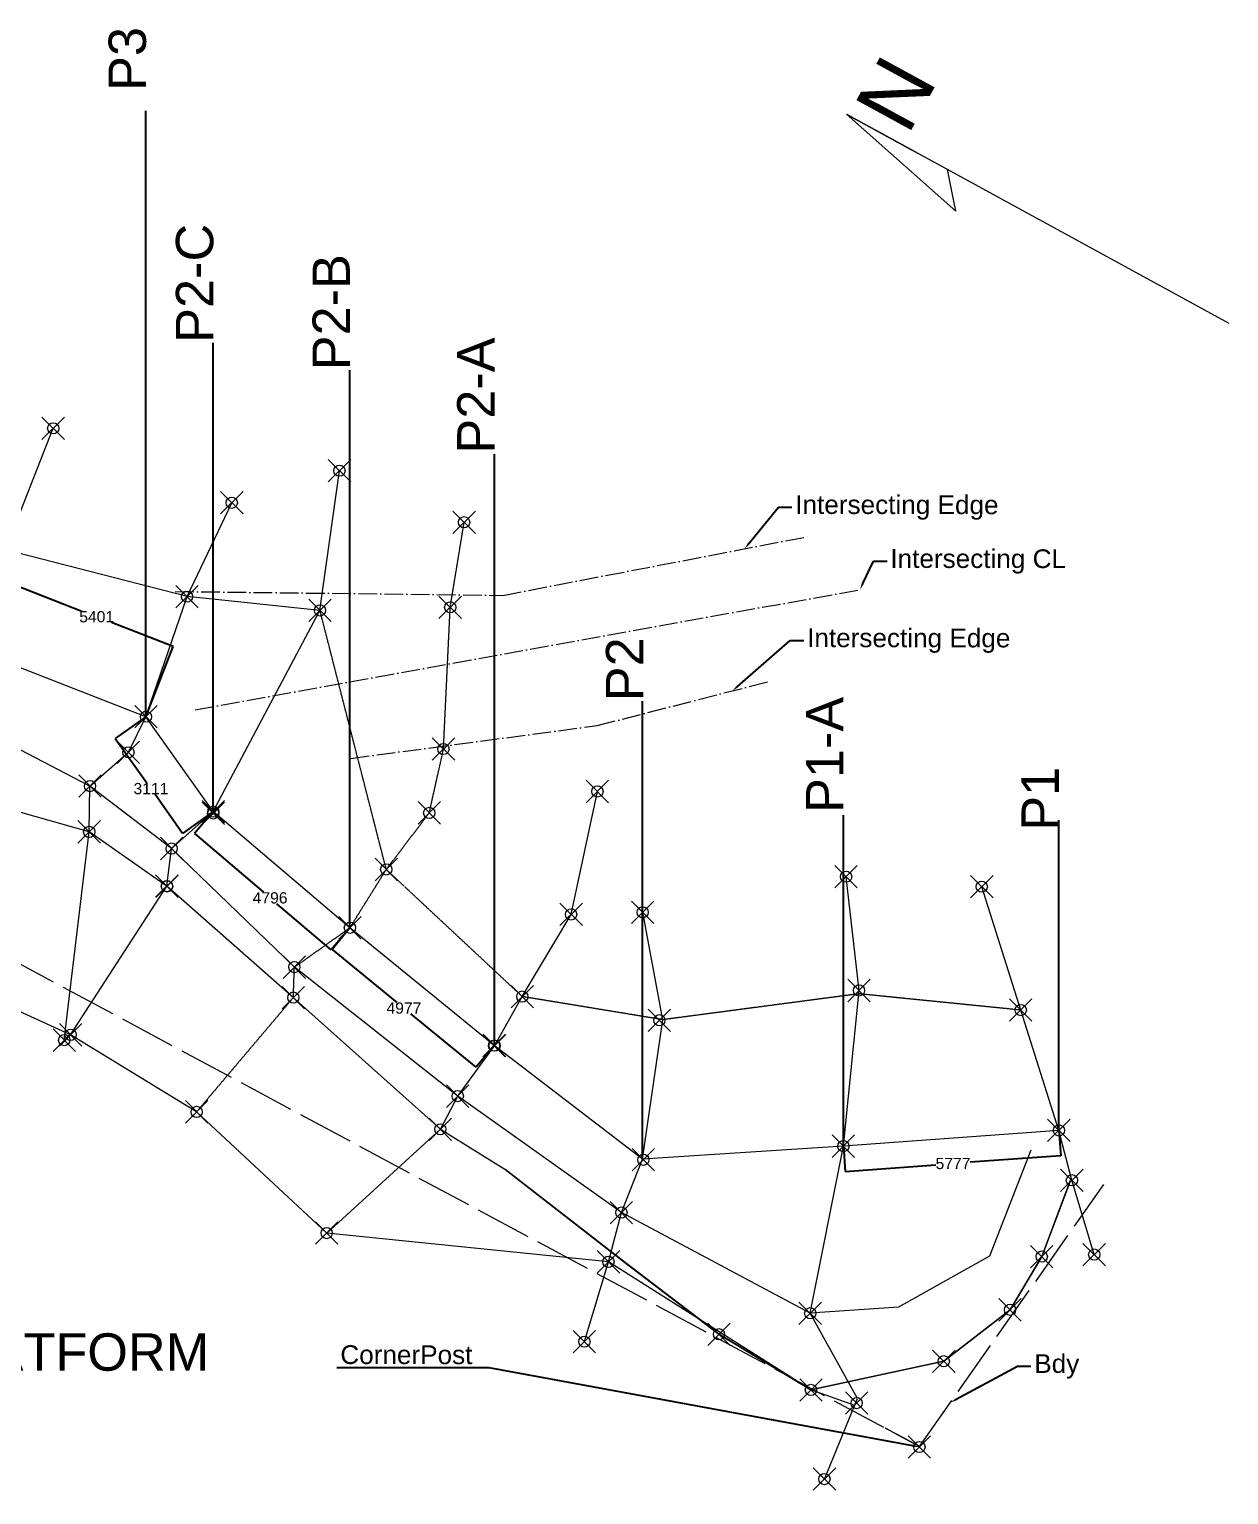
# Model space of a CAD drawing. Extents: x -87238 to 8567886, y -105094 to 8517995.
# Drawn here: x -29020 to 3053, y 2385 to 41566 of the extents above; entities that cross this region are included whole.
import ezdxf
from ezdxf import colors
from ezdxf.entities.mleader import LeaderData, LeaderLine
from ezdxf.math import Vec2, Vec3

# ---------------------------------------------------------------- set-up
doc = ezdxf.new("R2010")
doc.units = 0
doc.header["$MEASUREMENT"] = 0
doc.header["$PDMODE"] = 35
doc.header["$PDSIZE"] = 300
for name, pattern in [('ACAD_ISO02W100', [15, 12, -3]), ('DASHDOT2', [0.7, 0.5, -0.1, 0, -0.1]), ('DASHED', [0.6, 0.5, -0.1])]:
    doc.linetypes.add(name, pattern=pattern)
doc.layers.get('0').update_dxf_attribs({"linetype": 'CONTINUOUS'})
doc.layers.get('Defpoints').update_dxf_attribs({"linetype": 'CONTINUOUS'})
doc.layers.add('Boundary', color=7, linetype='CONTINUOUS')
doc.layers.add('VIEWPORTS', color=7, linetype='CONTINUOUS')
doc.styles.add('MtXpl_arial_ttf_shx', font='arial.ttf.shx')
doc.styles.get("Standard").update_dxf_attribs({"font": 'arial.ttf', "height": 200})
doc.dimstyles.get("Standard").update_dxf_attribs({"dimtxt": 200, "dimasz": 0.18, "dimexe": 0.18, "dimexo": 0.0625, "dimgap": 0.09, "dimtad": 0, "dimtih": 1, "dimtoh": 1, "dimdec": 4, "dimzin": 0, "dimdsep": 46, "dimtxsty": 'MtXpl_arial_ttf_shx', "dimcen": 0.09, "dimadec": 0, "dimazin": 0, "dimtfac": 1, "dimtdec": 4, "dimtofl": 0, "dimtmove": 0, "dimatfit": 3, "dimfxl": 1, "dimtolj": 1, "dimtzin": 0, "dimarcsym": 0})

# ---------------------------------------------------------------- blocks, each defined once
blk = doc.blocks.new('*D21')
at = {"color": 0, "lineweight": -2, "ltscale": 800, "transparency": 16777216}
for p, q in [((-30932.55949441902, 25143.75361707677), (-30203.38416744921, 27018.63994436836)), ((-30203.2816526422, 27018.40694068954), (-27611.69224028707, 26010.49353835788)), ((-25170.17298562363, 25060.94498444951), (-26823.54534811857, 25703.96974572487)), ((-25899.11530891462, 23186.16117196494), (-25169.93998194481, 25061.04749925653))]:
    blk.add_line(p, q, dxfattribs=at)
at = {"color": 0, "lineweight": 0, "ltscale": 800, "transparency": 16777216}
for points in [[(-30203.27077856955, 27018.43490056336), (-30203.29252671485, 27018.37898081572), (-30203.44941188511, 27018.47218512544)], [(-25170.16211155098, 25060.97294432333), (-25170.18385969628, 25060.91702457569), (-25170.00522638072, 25060.87974001361)]]:
    blk.add_solid(points, dxfattribs=at)
at = {"layer": 'Defpoints', "color": 0, "lineweight": 0, "ltscale": 800, "transparency": 16777216}
for p in [(-30932.58214873704, 25143.69536733965, -78920.32111235999), (-25170.00522638072, 25060.87974001361), (-25899.13796323265, 23186.10292222782, -78920.32111235999)]:
    blk.add_point(p, dxfattribs=at)
at = {"color": 0, "lineweight": 0, "ltscale": 800, "transparency": 16777216, "insert": (-27217.61879420282, 25857.23164204138), "char_height": 300, "attachment_point": 5, "style": 'MtXpl_arial_ttf_shx'}
blk.add_mtext('\\A1;5401', dxfattribs=at)
blk = doc.blocks.new('*D22')
at = {"color": 0, "lineweight": -2, "ltscale": 800, "transparency": 16777216}
for p, q in [((-25899.16627545855, 23186.12499653959), (-26719.62242385331, 22603.77532428811)), ((-26719.37145498176, 22603.73272586661), (-25875.80832825571, 21415.26025501303)), ((-24919.19808443852, 20067.51886602447), (-25658.24151432377, 21108.73646238001)), ((-24098.78453446526, 20649.6175694044), (-24919.24068286001, 20067.26789715293))]:
    blk.add_line(p, q, dxfattribs=at)
at = {"color": 0, "lineweight": 0, "ltscale": 800, "transparency": 16777216}
for points in [[(-26719.34699104067, 22603.75009007079), (-26719.39591892285, 22603.71536166244), (-26719.47564020679, 22603.87950951314)], [(-24919.17362049743, 20067.53623022865), (-24919.2225483796, 20067.5015018203), (-24919.09389921349, 20067.37208237795)]]:
    blk.add_solid(points, dxfattribs=at)
at = {"layer": 'Defpoints', "color": 0, "lineweight": 0, "ltscale": 800, "transparency": 16777216}
for p in [(-25899.11530891462, 23186.16117196494), (-24098.73356792132, 20649.65374482976, -78920.32111235999), (-24919.09389921349, 20067.37208237795)]:
    blk.add_point(p, dxfattribs=at)
at = {"color": 0, "lineweight": 0, "ltscale": 800, "transparency": 16777216, "insert": (-25767.02492128975, 21261.99835869652), "char_height": 300, "attachment_point": 5, "style": 'MtXpl_arial_ttf_shx'}
blk.add_mtext('\\A1;3111', dxfattribs=at)
blk = doc.blocks.new('*D23')
at = {"color": 0, "lineweight": -2, "ltscale": 800, "transparency": 16777216}
for p, q in [((-24098.72309699774, 20649.64231400833), (-24600.95018898891, 20059.22916128004)), ((-24600.69645561157, 20059.24963988416), (-22760.4452679816, 18493.86445456798)), ((-20948.02036433627, 16952.14932745078), (-22400.09895914911, 18187.34066193496)), ((-20445.77279374097, 17542.30874680175), (-20947.99988573214, 16951.89559407345))]:
    blk.add_line(p, q, dxfattribs=at)
at = {"color": 0, "lineweight": 0, "ltscale": 800, "transparency": 16777216}
for points in [[(-24600.67701771381, 20059.27249088262), (-24600.71589350934, 20059.22678888571), (-24600.8335616023, 20059.36626727077)], [(-20948.0009264385, 16952.17217844924), (-20948.03980223403, 16952.12647645233), (-20947.88325834554, 16952.03270006418)]]:
    blk.add_solid(points, dxfattribs=at)
at = {"layer": 'Defpoints', "color": 0, "lineweight": 0, "ltscale": 800, "transparency": 16777216}
for p in [(-24098.68260137739, 20649.68992025511), (-20445.73229812062, 17542.35635304853, -1930.252436279987), (-20947.88325834554, 16952.03270006418)]:
    blk.add_point(p, dxfattribs=at)
at = {"color": 0, "lineweight": 0, "ltscale": 800, "transparency": 16777216, "insert": (-22580.27211356536, 18340.60255825147), "char_height": 300, "attachment_point": 5, "style": 'MtXpl_arial_ttf_shx'}
blk.add_mtext('\\A1;4796', dxfattribs=at)
blk = doc.blocks.new('*D24')
at = {"color": 0, "lineweight": -2, "ltscale": 800, "transparency": 16777216}
for p, q in [((-20445.73135650155, 17542.35556786029), (-20920.34079165222, 16961.70554772779)), ((-20920.08750879569, 16961.73099953695), (-19189.789484313, 15547.42678948174)), ((-17066.66208236823, 13812.03324422713), (-18814.77998559338, 15240.90299684872)), ((-16592.0271954084, 14392.4299815031), (-17066.63663055906, 13811.7799613706))]:
    blk.add_line(p, q, dxfattribs=at)
at = {"color": 0, "lineweight": 0, "ltscale": 800, "transparency": 16777216}
for points in [[(-20920.06852287508, 16961.75422742576), (-20920.10649471631, 16961.70777164814), (-20920.22687612854, 16961.84491506064)], [(-17066.64309644761, 13812.05647211593), (-17066.68106828884, 13812.01001633832), (-17066.52271503538, 13811.91932870344)]]:
    blk.add_solid(points, dxfattribs=at)
at = {"layer": 'Defpoints', "color": 0, "lineweight": 0, "ltscale": 800, "transparency": 16777216}
for p in [(-20445.69180250027, 17542.40395929531), (-16591.98764140712, 14392.47837293812, -78920.32111235999), (-17066.52271503538, 13811.91932870344)]:
    blk.add_point(p, dxfattribs=at)
at = {"color": 0, "lineweight": 0, "ltscale": 800, "transparency": 16777216, "insert": (-19002.28473495319, 15394.16489316523), "char_height": 300, "attachment_point": 5, "style": 'MtXpl_arial_ttf_shx'}
blk.add_mtext('\\A1;4977', dxfattribs=at)
blk = doc.blocks.new('*D27')
at = {"color": 0, "lineweight": -2, "ltscale": 800, "transparency": 16777216}
for p, q in [((-1488.003499738459, 12123.91176831974), (-1438.771608109108, 11448.9052392346)), ((-7249.543479120528, 11703.69137094439), (-7200.311587491176, 11028.68484185925)), ((-1438.964224846299, 11449.07166877691), (-3859.64204474001, 11272.51849045417)), ((-7200.145157948866, 11028.87745859644), (-4779.467338055154, 11205.43063691918))]:
    blk.add_line(p, q, dxfattribs=at)
at = {"color": 0, "lineweight": 0, "ltscale": 800, "transparency": 16777216}
for points in [[(-1438.966407112538, 11449.1015893002), (-1438.962042580059, 11449.04174825362), (-1438.784701706547, 11449.08476237435)], [(-7200.147340215106, 11028.90737911973), (-7200.142975682626, 11028.84753807315), (-7200.324681088617, 11028.864364999)]]:
    blk.add_solid(points, dxfattribs=at)
at = {"layer": 'Defpoints', "color": 0, "lineweight": 0, "ltscale": 800, "transparency": 16777216}
for p in [(-1488.008046126459, 12123.97410274326, -78920.32111235999), (-7249.548025508528, 11703.75370536791, -78920.32111235999), (-1438.784701706547, 11449.08476237435)]:
    blk.add_point(p, dxfattribs=at)
at = {"color": 0, "lineweight": 0, "ltscale": 800, "transparency": 16777216, "insert": (-4319.554691397581, 11238.97456368667), "char_height": 300, "attachment_point": 5, "style": 'MtXpl_arial_ttf_shx'}
blk.add_mtext('\\A1;5777', dxfattribs=at)

msp = doc.modelspace()

# ---------------------------------------------------------------- linework, layer by layer
at = {"color": 7, "linetype": 'Continuous', "lineweight": 0, "ltscale": 1000}
for p, q in [((-24801.62410349131, 26396.41035619599, -9421.232098319997), (-29658.0029391126, 27647.75460534752, -9331.220326679992)), ((-21247.28523537889, 26028.1511972369, -9691.267413239999), (-24801.62410349131, 26396.41035619599, -9421.232098319997))]:
    msp.add_line(p, q, dxfattribs=at)
at = {"color": 1, "linetype": 'Continuous', "lineweight": 0, "elevation": -78920.32111235999}
msp.add_lwpolyline([(-1488.008046126459, 12123.97410274326), (-7249.548025508528, 11703.75370536791), (-12619.97181033087, 11358.82689225359), (-16591.98764140712, 14392.47837293812), (-20445.73229812062, 17542.35635304853), (-24098.73356792133, 20649.65374482976), (-24098.73356792133, 20649.65374482976), (-25899.13796323264, 23186.10292222782), (-30932.58214873704, 25143.69536733965), (-35079.53928445018, 27404.55386614887), (-43462.67299480937, 31216.71209158283)], dxfattribs=at)
at = {"color": 7, "linetype": 'Continuous', "lineweight": 0}
for points, elevation in [([(-34721.10802810336, 17790.47382790106), (-32685.52524986624, 21596.55780256889), (-31751.72781907639, 23593.40363619127), (-31045.5862357748, 24625.03963203938), (-30932.58214873704, 25143.69536733965), (-29658.0029391126, 27647.75460534752), (-28381.05883219955, 30898.23203910788)], -78920.32111235999), ([(-8137.973518862913, 7235.786869673699), (-13185.43815809803, 9928.32471987186), (-17562.73587814765, 13041.26712449879), (-21931.06277787831, 16490.13967124914), (-25213.73076268844, 19661.39171243476), (-27396.65845755138, 21331.75176086579), (-31751.72781907639, 23593.40363619127), (-44448.11321682081, 29415.68185561732)], -78920.32111235999), ([(-27916.10896135122, 14680.29231186607), (-25340.60299893934, 18656.86617330974), (-25213.73076268844, 19661.39171243476), (-24098.73356792133, 20649.65374482976), (-21247.28523537889, 26028.1511972369), (-20725.01292184409, 29763.58321561868)], -78920.32111235999), ([(-28084.87502283684, 14537.70625707053), (-27418.6278995676, 20107.65643624507), (-27396.65845755138, 21331.75176086579), (-26368.50057352276, 22234.79169557348), (-25899.13796323264, 23186.10292222782), (-24801.62410349131, 26396.41035619599), (-23604.88292266539, 28907.0145959956)], -78920.32111235999), ([(-18028.00976595446, 12153.86485598143), (-21959.63814273395, 15676.53240039083), (-25334.86660342501, 18648.67349835328), (-27418.6278995676, 20107.65643624507), (-32685.52524986624, 21596.55780256889), (-36466.17690143303, 23369.13590964593)], -78920.32111235999), ([(-21066.59225377359, 9379.203651176416), (-18028.00976595446, 12153.86485598143), (-17562.73587814765, 13041.26712449879), (-16578.05857074558, 14390.02209362958), (-15836.72046865214, 15702.69578545133), (-14530.14870361041, 17899.50685957482), (-13828.38522145565, 21186.7827946156)], -78920.32111235999), ([(-6947.758003094641, 4769.794008621364), (-8118.872971892706, 5185.8028768886), (-13532.67355563596, 8610.784160070994), (-21066.59225377359, 9379.203651176416), (-24545.09106657421, 12620.8944227965), (-27916.10896135122, 14680.29231186607), (-34721.10802810336, 17790.47382790106), (-39008.02740449063, 18891.13072996924), (-46875.56502882528, 20538.9607648243)], -78920.32111235999), ([(-7756.427752823452, 2802.390712956665), (-6872.661330602597, 4952.495837824536), (-8137.973518862913, 7235.786869673699), (-7249.548025508528, 11703.75370536791), (-6831.385131046874, 15866.86773496156), (-7178.344988233526, 18908.2111108767)], -78920.32111235999), ([(-543.7153571333038, 8804.949298975524), (-1141.261414905777, 10791.77201887249), (-1488.008046126459, 12123.97410274326), (-2507.667253760854, 15341.39145738463), (-3548.639601136325, 18641.55940014753)], -78920.32111235999), ([(-14174.76910646399, 6476.325753454701), (-13532.67355563596, 8610.784160070994), (-13185.43815809803, 9928.32471987186), (-12619.97181033087, 11358.82689225359), (-12078.8774214536, 15084.34875308932), (-12616.99913883832, 17957.09927292541)], -78920.32111235999), ([(-2235.684107393317, 11600.48689384753), (-3343.97644453228, 8759.212938960758), (-5773.995583895885, 7400.424146455596), (-8137.973518862913, 7235.786869673699), (-13185.43815809803, 9928.32471987186), (-17562.73587814765, 13041.26712449879), (-21931.06277787831, 16490.13967124914)], -78820.32111236185), ([(-1176.023997931625, 10788.98686451634), (-1945.548850776744, 8749.199743300676), (-2792.820267840289, 7326.304403970251), (-4564.998211164318, 5951.864395434153), (-8118.106936099997, 5186.346015638206), (-10576.42763390823, 6676.030326467939), (-13088.76206989837, 8591.722285091528), (-16302.28293825011, 11090.79883972462), (-16302.28293825011, 11090.79883972462), (-16302.28293825011, 11090.79883972462)], -78820.32111236185)]:
    msp.add_lwpolyline(points, dxfattribs=dict(at, elevation=elevation))
at = {"linetype": 'DASHDOT2', "lineweight": 0, "ltscale": 1000, "elevation": -78820.32111236185}
for points in [[(-25120.93850113254, 26535.29022214102), (-16357.62818671553, 26430.9239017166), (-8151.175758711644, 28011.79029268934)], [(-24580.65781780996, 23373.80373954133), (-6809.460250906995, 26582.87479563465)], [(-20423.22555293248, 22072.32113736577), (-13834.84816189617, 22948.03990239149), (-9283.862070060335, 24118.94792242721)]]:
    msp.add_lwpolyline(points, dxfattribs=at)
at = {"color": 7, "linetype": 'Continuous', "lineweight": 0}
msp.add_polyline3d([(-18028.00976595446, 12153.86485598143, -4100.536263599992), (-16305.62616504583, 11088.93893116759, -3640.476097439998), (-13091.04724358162, 8590.355779209349, -2170.283827319996), (-10577.89534193836, 6675.054544030223, -1140.149107440004), (-8118.872971892706, 5185.8028768886, -600.0784775999928), (-4565.49501436553, 5952.32822237967, -1430.18703827999), (-2793.436134826043, 7327.400272346975, -2400.313910399993), (-1946.417092791875, 8750.697924385604, -3050.398927800001), (-1177.312231376069, 10790.94818184187, -4230.553267079988)], dxfattribs=at)
at = {"linetype": 'Continuous', "lineweight": 0}
for p in [(-28381.05883219955, 30898.23203910788, -11601.5172336), (-20725.01292184409, 29763.58321561868, -12111.58393956), (-23604.88292266539, 28907.0145959956, -11481.50153807999), (-17391.7696692663, 28385.87072789716, -11581.51461768), (-24801.62410349131, 26396.41035619599, -9421.232098319997), (-21247.28523537889, 26028.1511972369, -9691.267413239999), (-17764.28508613189, 26110.51963181415, -10111.32234756), (-25899.13796323264, 23186.10292222782, -9101.190243599995), (-17944.0670258184, 22321.87330082827, -9771.277876919987), (-26368.50057352276, 22234.79169557348, -8891.162776439996), (-27396.65845755138, 21331.75176086579, -8691.136617239994), (-13828.38522145565, 21186.7827946156, -8791.149696839988), (-24100.36601130583, 20599.67385806015, -8511.11307395999), (-24098.73356792133, 20649.65374482976, -8581.122229679997), (-18324.02743267774, 20615.1425959284, -8221.075143119997), (-27418.6278995676, 20107.65643624507, -6100.797855599987), (-25213.73076268844, 19661.39171243476, -8251.079066999999), (-19474.19068549341, 19101.67982657487, -7570.990125719989), (-7178.344988233526, 18908.2111108767, -5360.701066560003), (-25340.60299893934, 18656.86617330974, -5760.753384959986), (-25334.86660342501, 18648.67349835328, -5770.754692919989), (-3548.639601136325, 18641.55940014753, -6900.90249239999), (-14530.14870361041, 17899.50685957482, -6880.899876479991), (-12616.99913883832, 17957.09927292541, -6720.87894912), (-20445.73229812062, 17542.35635304853, -7540.986201839987), (-21931.06277787831, 16490.13967124914, -7260.94957895999), (-21959.63814273395, 15676.53240039083, -4790.62651283999), (-15836.72046865214, 15702.69578545133, -5940.776928239997), (-6831.385131046874, 15866.86773496156, -5110.668367559992), (-2507.667253760854, 15341.39145738463, -5390.704990439997), (-2507.667253760854, 15341.39145738463, -5390.704990439997), (-12170.91857347358, 15070.62334834883, -5180.677523279985), (-28084.87502283684, 14537.70625707053, -2660.347917359999), (-27916.10896135122, 14680.29231186607, -2720.355765119995), (-16591.98764140712, 14392.47837293812, -6390.835786440002), (-16578.05857074558, 14390.02209362958, -6280.821398879998), (-17562.73587814765, 13041.26712449879, -5970.780852119991), (-24545.09106657421, 12620.8944227965, -2430.317834279987), (-18028.00976595446, 12153.86485598143, -4100.536263599992), (-1488.008046126459, 12123.97410274326, -4940.646132239999), (-12598.96750738123, 11340.11911870795, -4980.651364079982), (-7249.548025508528, 11703.75370536791, -4870.636976519985), (-1141.261414905777, 10791.77201887249, -4170.545419319998), (-13185.43815809803, 9928.32471987186, -4870.636976519985), (-21066.59225377359, 9379.203651176416, -1530.200117879998), (-13532.67355563596, 8610.784160070994, -2190.286443239995), (-1946.417092791875, 8750.697924385604, -3050.398927800001), (-543.7153571333038, 8804.949298975524, -3130.409391479989), (-8137.973518862913, 7235.786869673699, -4520.591197919988), (-2793.436134826043, 7327.400272346975, -2400.313910399993), (-10577.89534193836, 6675.054544030223, -1140.149107440004), (-14174.76910646399, 6476.325753454701, -990.1294880399946), (-4565.49501436553, 5952.32822237967, -1430.18703827999), (-8118.872971892706, 5185.8028768886, -600.0784775999928), (-6895.5557919477, 4833.639689312433, -590.0771696400043), (-7756.427752823452, 2802.390712956665, 430.0562422800067)]:
    msp.add_point(p, dxfattribs=at)
at = {"layer": 'Boundary', "color": 7, "linetype": 'DASHED', "lineweight": 0, "ltscale": 3000, "elevation": -78920.32111235999}
msp.add_lwpolyline([(-59840.98879992156, 32973.87172889517), (-5214.53682404384, 3672.600130168779), (-289.0953734155628, 10674.6629811977)], dxfattribs=at)
at = {"layer": 'Boundary', "color": 7, "linetype": 'Continuous', "lineweight": 0}
msp.add_point((-5216.993103676883, 3658.671059564513, -78920.32111235999), dxfattribs=at)
at = {"layer": 'VIEWPORTS', "color": 7, "linetype": 'ACAD_ISO02W100', "lineweight": 0}
for p, q in [((-7169.111189294495, 39295.08793366064), (-5282.265648466558, 38263.77337539009)), ((-5282.265648466558, 38263.77337539009), (-7169.111189294495, 39295.08793366064)), ((-5214.536824038194, 3672.600130165752, -78920.32111236185), (-6142.915194473229, 4170.576216742105, -78920.32111235999)), ((-5214.536824088136, 3672.600130105682, -78920.32111236185), (-5786.970334351179, 3982.033986962866, -78920.32111236185))]:
    msp.add_line(p, q, dxfattribs=at)
at = {"layer": 'VIEWPORTS', "color": 7, "lineweight": 0}
for p, q in [((-7169.111189294495, 39295.08793366064), (-4246.805512398024, 36703.97941561559)), ((-4246.805512398024, 36703.97941561559), (-4464.937286515108, 37817.03694661096))]:
    msp.add_line(p, q, dxfattribs=at)
msp.add_lwpolyline([(-7169.111189294495, 39295.08793366064), (3053.139353364586, 33707.79656570579)], dxfattribs=at)
at = {"layer": 'VIEWPORTS', "color": 7, "linetype": 'ACAD_ISO02W100', "lineweight": 0}
for points, elevation in [([(-24545.09106657421, 12620.8944227965), (-21959.63814273395, 15676.53240039083), (-21931.06277787831, 16490.13967124914), (-20445.73229812062, 17542.35635304853), (-19474.19068549341, 19101.67982657487), (-18324.02743267774, 20615.1425959284), (-17944.0670258184, 22321.87330082827), (-17764.28508613189, 26110.51963181415), (-17391.7696692663, 28385.87072789716)], -2430.317834279987), ([(-15836.72046865214, 15702.69578545133), (-19474.19068549341, 19101.67982657487), (-21247.28523537889, 26028.1511972369)], -4890.639592439991), ([(-2507.667253760854, 15341.39145738463), (-6840.452359480318, 15776.59691849106), (-12078.8774214536, 15084.34875308932), (-15836.72046865214, 15702.69578545133)], -5390.704990439997)]:
    msp.add_lwpolyline(points, dxfattribs=dict(at, elevation=elevation))

# ---------------------------------------------------------------- texts
at = {"linetype": 'Continuous', "lineweight": 0}
for s, p in [('P3', (-25899.13796323264, 39918.52087369189)), ('P2-C', (-24099.09356792133, 33182.89791121334, -78920.32111235999)), ('P2-B', (-20446.09229812062, 32448.49783333763, -1930.252436279989)), ('P2-A', (-16578.05857074558, 30221.36476659775, -78920.32111235999)), ('P2', (-12598.96750738123, 23600.44745457172, -4980.651364079982)), ('P1-A', (-7249.548025508528, 20612.60218933225, -78920.32111235999)), ('P1', (-1488.008046126459, 20136.92463487759, -78920.32111235999))]:
    msp.add_text(s, height=1000.130796, rotation=90, dxfattribs=at).set_placement(p)
at = {"linetype": 'Continuous', "lineweight": 0, "ltscale": 1000}
msp.add_text('N', height=1669.513315153262, rotation=61.33980716634574, dxfattribs=at).set_placement((-5527.585646446627, 38704.14639996147))
at = {"color": 7, "linetype": 'Continuous', "lineweight": 0, "insert": (-43457.89398247114, 6698.833017163444, -78920.32111235999), "char_height": 1000, "attachment_point": 1}
msp.add_mtext_dynamic_manual_height_columns('PLAN VIEW  TOP PLATFORM', width=60073.97464873108, gutter_width=1000.130796, heights=[200.0261592], dxfattribs=at)

# ---------------------------------------------------------------- dimensions: what is measured, and where the dimension line sits
at = {"lineweight": 0, "ltscale": 800}
for base, p1, p2, angle, picture, middle in [((-25170.00522638072, 25060.87974001361), (-30932.58214873704, 25143.69536733965, -78920.32111235999), (-25899.13796323264, 23186.10292222782, -78920.32111235999), 338.7480911651217, '*D21', (-27217.61879420282, 25857.23164204138)), ((-24919.09389921349, 20067.37208237795), (-25899.11530891462, 23186.16117196494), (-24098.73356792133, 20649.65374482976, -78920.32111235999), 305.36666339878053, '*D22', (-25767.02492128975, 21261.99835869652)), ((-20947.88325834554, 16952.03270006418), (-24098.68260137739, 20649.68992025511), (-20445.73229812062, 17542.35635304853, -1930.252436279987), 319.6142916495622, '*D23', (-22580.27211356536, 18340.60255825147)), ((-17066.52271503538, 13811.91932870344), (-20445.69180250027, 17542.40395929531), (-16591.98764140712, 14392.47837293812, -78920.32111235999), 320.73825771742474, '*D24', (-19002.28473495319, 15394.16489316523))]:
    dim = msp.add_linear_dim(base=base, p1=p1, p2=p2, angle=angle, dimstyle='Standard', override={"dimtxt": 300, "dimdec": 0}, dxfattribs=at)
    dim.commit()
    dim.dimension.update_dxf_attribs({"geometry": picture, "text_midpoint": middle, "dimtype": 161})
dim = msp.add_aligned_dim(p1=(-7249.548025508528, 11703.75370536791, -78920.32111235999), p2=(-1488.008046126459, 12123.97410274326, -78920.32111235999), distance=-676.6820223557461, dimstyle='Standard', override={"dimtxt": 300, "dimdec": 0}, dxfattribs=at)
dim.commit()
dim.dimension.update_dxf_attribs({"geometry": '*D27', "text_midpoint": (-4319.554691397581, 11238.97456368667)})

# ---------------------------------------------------------------- leaders
ml = msp.add_multileader_mtext('Standard', dxfattribs=at)
ml.set_content('', color=256)
ml.set_leader_properties()
ml.build(insert=Vec2(0, 0))
ml.multileader.update_dxf_attribs({"text_right_attachment_type": 6, "dogleg_length": 0.36, "arrow_head_size": 0.18})
ctx = ml.context
ctx.base_point, ctx.char_height, ctx.arrow_head_size, ctx.landing_gap_size, ctx.plane_origin = Vec3(-25899.67796323264, 39383.87095204354), 0.18, 0.18, 0.09, Vec3(-25899.11530891462, 23186.16117196494)
ctx.right_attachment, ctx.text_align_type = 6, 2
notes = []
notes.append((ctx, [(0, (1, 1, 0), (-25899.13796323264, 39383.78095204354), (-1, 0), 0.36, [(0, [(-25899.11530891462, 23186.16117196494)], 0, [])])]))
ctx.mtext.insert, ctx.mtext.alignment, ctx.mtext.flow_direction = Vec3(-25899.58796323264, 39383.96095204353), 3, 5
ml = msp.add_multileader_mtext('Standard', dxfattribs=at)
ml.set_content('', color=256)
ml.set_leader_properties()
ml.build(insert=Vec2(0, 0))
ml.multileader.update_dxf_attribs({"text_right_attachment_type": 6, "dogleg_length": 0.36, "arrow_head_size": 0.18})
ctx = ml.context
ctx.base_point, ctx.char_height, ctx.arrow_head_size, ctx.landing_gap_size, ctx.plane_origin = Vec3(-24099.27356792133, 33182.98791121333, -78920.32111235999), 0.18, 0.18, 0.09, Vec3(-24098.73356792133, 20649.65374482976, -78920.32111235999)
ctx.right_attachment, ctx.text_align_type = 6, 2
notes.append((ctx, [(0, (1, 1, 0), (-24098.73356792133, 33182.89791121334, -78920.32111235999), (-1, 0), 0.36, [(0, [(-24098.73356792133, 20649.65374482976, -78920.32111235999)], 0, [])])]))
ctx.mtext.insert, ctx.mtext.alignment, ctx.mtext.flow_direction = Vec3(-24099.18356792133, 33183.07791121333, -78920.32111235999), 3, 5
ml = msp.add_multileader_mtext('Standard', dxfattribs=at)
ml.set_content('', color=256)
ml.set_leader_properties()
ml.build(insert=Vec2(0, 0))
ml.multileader.update_dxf_attribs({"text_right_attachment_type": 6, "dogleg_length": 0.36, "arrow_head_size": 0.18})
ctx = ml.context
ctx.base_point, ctx.char_height, ctx.arrow_head_size, ctx.landing_gap_size, ctx.plane_origin = Vec3(-20446.27229812062, 32448.58783333763, -1930.252436279987), 0.18, 0.18, 0.09, Vec3(-20445.73229812062, 17542.35635304853, -1930.252436279987)
ctx.right_attachment, ctx.text_align_type = 6, 2
notes.append((ctx, [(0, (1, 1, 0), (-20445.73229812062, 32448.49783333763, -1930.252436279987), (-1, 0), 0.36, [(0, [(-20445.73229812062, 17542.35635304853, -1930.252436279987)], 0, [])])]))
ctx.mtext.insert, ctx.mtext.alignment, ctx.mtext.flow_direction = Vec3(-20446.18229812062, 32448.67783333764, -1930.252436279987), 3, 5
ml = msp.add_multileader_mtext('Standard', dxfattribs=at)
ml.set_content('', color=256)
ml.set_leader_properties()
ml.build(insert=Vec2(0, 0))
ml.multileader.update_dxf_attribs({"text_right_attachment_type": 6, "dogleg_length": 0.36, "arrow_head_size": 0.18})
ctx = ml.context
ctx.base_point, ctx.char_height, ctx.arrow_head_size, ctx.landing_gap_size, ctx.plane_origin = Vec3(-16577.69857074558, 30202.87030491605, -78920.32111235999), 0.18, 0.18, 0.09, Vec3(-16578.05857074558, 14390.02209362958, -78920.32111235999)
ctx.right_attachment = 6
notes.append((ctx, [(0, (1, 1, 0), (-16578.05857074558, 30202.87030491605, -78920.32111235999), (1, 0), 0.36, [(0, [(-16578.05857074558, 14390.02209362958, -78920.32111235999)], 0, [])])]))
ctx.mtext.insert, ctx.mtext.flow_direction = Vec3(-16577.60857074557, 30202.96030491605, -78920.32111235999), 5
at = {"color": 7, "linetype": 'Continuous', "lineweight": 0, "ltscale": 1000}
ml = msp.add_multileader_mtext('Standard', dxfattribs=at)
ml.set_content('Intersecting Edge', color=7, style='MtXpl_arial_ttf_shx')
ml.set_leader_properties()
ml.build(insert=Vec2(0, 0))
ml.multileader.update_dxf_attribs({"text_right_attachment_type": 6, "dogleg_length": 72.00000000000001, "arrow_head_size": 180.02354328})
ctx = ml.context
ctx.base_point, ctx.char_height, ctx.arrow_head_size, ctx.landing_gap_size, ctx.plane_origin, ctx.plane_x_axis, ctx.plane_y_axis = Vec3(-8626.732044942568, 28786.41024789729, -142340.0882323637), 500, 180.02354328, 90.01177164, Vec3(12606.34098962665, 33394.1778455145, -142340.0882323637), Vec3(0.9999989873095775, -0.001423158395794183), Vec3(0.001423158395794183, 0.9999989873095775)
ctx.right_attachment = 6
notes.append((ctx, [(1, (1, 1, 0), (-8986.778766886331, 28786.92265193141, -142340.0882323637), (0.9999989873095776, -0.001423158395794183), 360.04708656, [(0, [(-9891.994850331452, 27676.44412224001, -142340.0882323637)], 0, [])])]))
ctx.mtext.insert, ctx.mtext.text_direction, ctx.mtext.rotation, ctx.mtext.flow_direction = Vec3(-8536.261429851162, 29108.75794583188, -142340.0882323637), Vec3(0.9999989873095775, -0.001423158395794183), 6.281762148303385, 5
ml = msp.add_multileader_mtext('Standard', dxfattribs=at)
ml.set_content('Intersecting CL', color=7, style='MtXpl_arial_ttf_shx')
ml.set_leader_properties()
ml.build(insert=Vec2(0, 0))
ml.multileader.update_dxf_attribs({"text_right_attachment_type": 6, "dogleg_length": 72.00000000000001, "arrow_head_size": 180.02354328})
ctx = ml.context
ctx.base_point, ctx.char_height, ctx.arrow_head_size, ctx.landing_gap_size, ctx.plane_origin, ctx.plane_x_axis, ctx.plane_y_axis = Vec3(-6083.905688379024, 27343.8022486917, -142340.0882323637), 500, 180.02354328, 90.01177164, Vec3(15321.23632454616, 30728.56640865182, -142340.0882323637), Vec3(0.9999989873095775, -0.001423158395794183), Vec3(0.001423158395794183, 0.9999989873095775)
ctx.right_attachment = 6
notes.append((ctx, [(1, (1, 1, 0), (-6443.952410322789, 27344.31465272582, -142340.0882323637), (0.9999989873095776, -0.001423158395794183), 360.04708656, [(0, [(-6809.460250906995, 26582.87479563465, -142340.0882323637)], 0, [])])]))
ctx.mtext.insert, ctx.mtext.text_direction, ctx.mtext.rotation, ctx.mtext.flow_direction = Vec3(-5993.435073287618, 27666.14994662629, -142340.0882323637), Vec3(0.9999989873095775, -0.001423158395794183), 6.281762148303385, 5
ml = msp.add_multileader_mtext('Standard', dxfattribs=at)
ml.set_content('Intersecting Edge', color=7, style='MtXpl_arial_ttf_shx')
ml.set_leader_properties()
ml.build(insert=Vec2(0, 0))
ml.multileader.update_dxf_attribs({"text_right_attachment_type": 6, "dogleg_length": 72.00000000000001, "arrow_head_size": 180.02354328})
ctx = ml.context
ctx.base_point, ctx.char_height, ctx.arrow_head_size, ctx.landing_gap_size, ctx.plane_origin, ctx.plane_x_axis, ctx.plane_y_axis = Vec3(-8310.041444259008, 25224.99674236916, -142340.0882323637), 500, 180.02354328, 90.01177164, Vec3(12923.49034167826, 25035.86432337714, -142340.0882323637), Vec3(0.9999989873095775, -0.001423158395794183), Vec3(0.001423158395794183, 0.9999989873095775)
ctx.right_attachment = 6
notes.append((ctx, [(1, (1, 1, 0), (-8669.629414834664, 25225.50849352676, -142340.0882323637), (0.9999989873095776, -0.001423158395794183), 359.5883347273195, [(0, [(-10217.34101485717, 23878.77624074311, -142340.0882323637)], 0, [])])]))
ctx.mtext.insert, ctx.mtext.text_direction, ctx.mtext.rotation, ctx.mtext.flow_direction = Vec3(-8219.570829167602, 25547.34444030374, -142340.0882323637), Vec3(0.9999989873095775, -0.001423158395794183), 6.281762148303385, 5
at = {"lineweight": 0, "ltscale": 800}
ml = msp.add_multileader_mtext('Standard', dxfattribs=at)
ml.set_content('', color=256)
ml.set_leader_properties()
ml.build(insert=Vec2(0, 0))
ml.multileader.update_dxf_attribs({"text_right_attachment_type": 6, "dogleg_length": 0.36, "arrow_head_size": 0.18})
ctx = ml.context
ctx.base_point, ctx.char_height, ctx.arrow_head_size, ctx.landing_gap_size, ctx.plane_origin = Vec3(-12620.54974556811, 23600.53745457172), 0.18, 0.18, 0.09, Vec3(-12620.00974556811, 11358.77722166093)
ctx.right_attachment, ctx.text_align_type = 6, 2
notes.append((ctx, [(0, (1, 1, 0), (-12620.00974556811, 23600.44745457172), (-1, 0), 0.36, [(0, [(-12620.00974556811, 11358.77722166093)], 0, [])])]))
ctx.mtext.insert, ctx.mtext.alignment, ctx.mtext.flow_direction = Vec3(-12620.45974556811, 23600.62745457172), 3, 5
ml = msp.add_multileader_mtext('Standard', dxfattribs=at)
ml.set_content('', color=256)
ml.set_leader_properties()
ml.build(insert=Vec2(0, 0))
ml.multileader.update_dxf_attribs({"text_right_attachment_type": 6, "dogleg_length": 0.36, "arrow_head_size": 0.18})
ctx = ml.context
ctx.base_point, ctx.char_height, ctx.arrow_head_size, ctx.landing_gap_size, ctx.plane_origin = Vec3(-7249.183479120528, 20551.48049272597), 0.18, 0.18, 0.09, Vec3(-7249.543479120528, 11703.69137094439)
ctx.right_attachment = 6
notes.append((ctx, [(0, (1, 1, 0), (-7249.543479120528, 20551.48049272597), (1, 0), 0.36, [(0, [(-7249.543479120528, 11703.69137094439)], 0, [])])]))
ctx.mtext.insert, ctx.mtext.flow_direction = Vec3(-7249.093479120528, 20551.57049272597), 5
ml = msp.add_multileader_mtext('Standard', dxfattribs=at)
ml.set_content('', color=256)
ml.set_leader_properties()
ml.build(insert=Vec2(0, 0))
ml.multileader.update_dxf_attribs({"text_right_attachment_type": 6, "dogleg_length": 0.36, "arrow_head_size": 0.18})
ctx = ml.context
ctx.base_point, ctx.char_height, ctx.arrow_head_size, ctx.landing_gap_size, ctx.plane_origin = Vec3(-1487.643499738459, 20422.11923101544), 0.18, 0.18, 0.09, Vec3(-1488.003499738459, 12123.91176831974)
ctx.right_attachment = 6
notes.append((ctx, [(0, (1, 1, 0), (-1488.003499738459, 20422.11923101544), (1, 0), 0.36, [(0, [(-1488.003499738459, 12123.91176831974)], 0, [])])]))
ctx.mtext.insert, ctx.mtext.flow_direction = Vec3(-1487.553499738459, 20422.20923101544), 5
at = {"color": 7, "linetype": 'Continuous', "lineweight": 0, "ltscale": 1000}
ml = msp.add_multileader_mtext('Standard', dxfattribs=at)
ml.set_content('CornerPost', color=7, style='MtXpl_arial_ttf_shx')
ml.set_leader_properties()
ml.build(insert=Vec2(0, 0))
ml.multileader.update_dxf_attribs({"text_right_attachment_type": 6, "dogleg_length": 72.00000000000001, "arrow_head_size": 180.02354328})
ctx = ml.context
ctx.base_point, ctx.char_height, ctx.arrow_head_size, ctx.landing_gap_size, ctx.plane_origin, ctx.plane_x_axis, ctx.plane_y_axis = Vec3(-20759.89994597411, 6125.508988343789, -78920.32111235999), 500, 180.02354328, 90.01177164, Vec3(15025.78807013051, 10555.26037884486, -78920.32111235999), Vec3(0.9999989873095775, -0.001423158395794183), Vec3(0.001423158395794183, 0.9999989873095775)
ctx.right_attachment, ctx.text_align_type = 6, 2
notes.append((ctx, [(0, (1, 1, 0), (-16720.66650933481, 5774.023464920523, -78920.32111235999), (-0.9999989873095776, 0.001423158395794183), 360.0470865600001, [(0, [(-5216.993103676883, 3658.671059564513, -78920.32111235999)], 0, [])])]))
ctx.mtext.insert, ctx.mtext.text_direction, ctx.mtext.rotation, ctx.mtext.alignment, ctx.mtext.flow_direction = Vec3(-17169.871016727, 6374.663362348918, -78920.32111235999), Vec3(0.9999989873095775, -0.001423158395794183), 6.281762148303385, 3, 5
ml = msp.add_multileader_mtext('Standard', dxfattribs=at)
ml.set_content('Bdy', color=7, style='MtXpl_arial_ttf_shx')
ml.set_leader_properties()
ml.build(insert=Vec2(0, 0))
ml.multileader.update_dxf_attribs({"text_right_attachment_type": 6, "dogleg_length": 72.00000000000001, "arrow_head_size": 180.02354328})
ctx = ml.context
ctx.base_point, ctx.char_height, ctx.arrow_head_size, ctx.landing_gap_size, ctx.plane_origin, ctx.plane_x_axis, ctx.plane_y_axis = Vec3(-2235.904413998832, 5817.762178877222, -78920.32111235999), 500, 180.02354328, 90.01177164, Vec3(15618.55228970945, 12802.53450871329, -78920.32111235999), Vec3(0.9999989873095775, -0.001423158395794183), Vec3(0.001423158395794183, 0.9999989873095775)
ctx.right_attachment = 6
notes.append((ctx, [(1, (1, 1, 0), (-2595.951135942596, 5818.274582911341, -78920.32111235999), (0.9999989873095776, -0.001423158395794183), 360.0470865600001, [(0, [(-4389.156218413671, 4849.208390635671, -78920.32111235999)], 0, [])])]))
ctx.mtext.insert, ctx.mtext.text_direction, ctx.mtext.rotation, ctx.mtext.flow_direction = Vec3(-2145.432342742686, 6141.133068135823, -78920.32111235999), Vec3(0.9999989873095775, -0.001423158395794183), 6.281762148303385, 5
for ctx, leaders in notes:
    for number, flags, end, landing, length, lines in leaders:
        leader = LeaderData()
        leader.index, (leader.has_last_leader_line, leader.has_dogleg_vector, leader.attachment_direction) = number, flags
        leader.last_leader_point, leader.dogleg_vector, leader.dogleg_length = Vec3(end), Vec3(landing), length
        for number, points, colour, breaks in lines:
            line = LeaderLine()
            line.index, line.vertices, line.color, line.breaks = number, Vec3.list(points), colors.encode_raw_color(colour), breaks
            leader.lines.append(line)
        ctx.leaders.append(leader)

doc.saveas('drawing.dxf')
